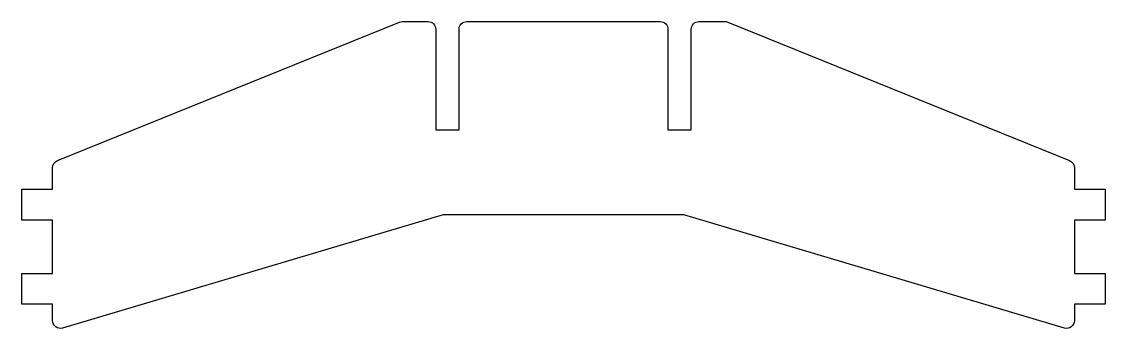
# Model space of a CAD drawing. Header units: millimetres. Extents: x -70 to 70, y -27 to 12.
import ezdxf

# ---------------------------------------------------------------- set-up
doc = ezdxf.new("R2010")
doc.units = ezdxf.units.MM
doc.layers.get('0').update_dxf_attribs({"true_color": 0xffffff})

msp = doc.modelspace()

# ---------------------------------------------------------------- linework, layer by layer
msp.add_lwpolyline([(-12.5, 12.5), (12.5, 12.5, -0.414214), (13.5, 11.5), (13.5, -1.5), (16.5, -1.5), (16.5, 11.5, -0.414214), (17.5, 12.5), (21, 12.5), (65.38, -5.47, -0.30553), (66, -6.39), (66, -9.16), (70, -9.16), (70, -13.16), (66, -13.16), (66, -20.05), (70, -20.05), (70, -24.05), (66, -24.05), (66, -26.16, -0.501626), (64.72, -27.12), (15.55, -12.5), (-15.55, -12.5), (-64.72, -27.12, -0.501626), (-66, -26.16), (-66, -24.05), (-70, -24.05), (-70, -20.05), (-66, -20.05), (-66, -13.16), (-70, -13.16), (-70, -9.16), (-66, -9.16), (-66, -6.39, -0.30553), (-65.38, -5.47), (-21.18, 12.43, -0.096474), (-20.81, 12.5), (-17.5, 12.5, -0.414214), (-16.5, 11.5), (-16.5, -1.5), (-13.5, -1.5), (-13.5, 11.5, -0.414214), (-12.5, 12.5)], format="xyb")

doc.saveas('drawing.dxf')
